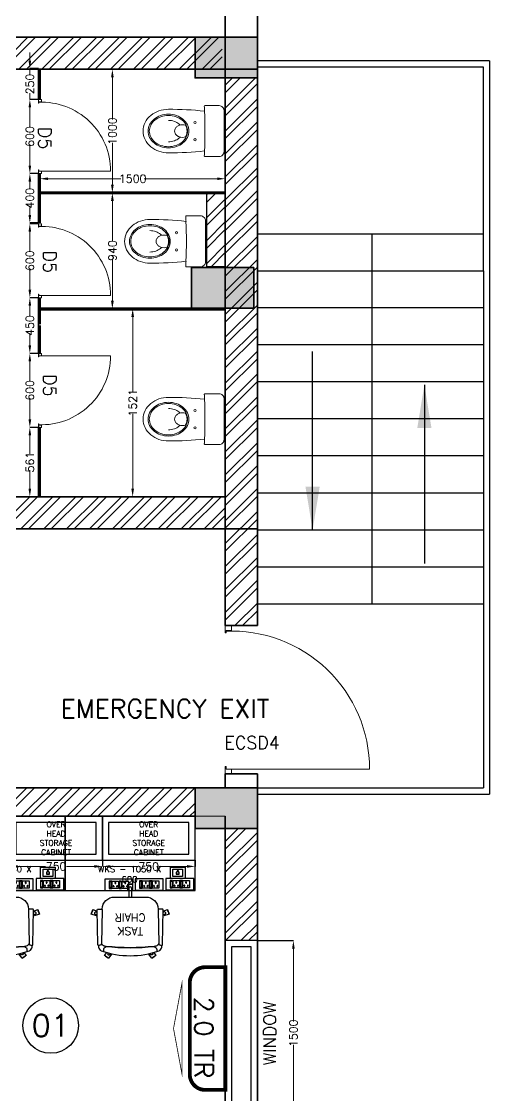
# Model space of a CAD drawing. Extents: x -52083 to 49512, y -145230 to 20224.
# Drawn here: x -25967 to -22179, y -1885 to 6813 of the extents above; entities that cross this region are included whole.
import ezdxf
from ezdxf.enums import TextEntityAlignment as Align

# ---------------------------------------------------------------- set-up
doc = ezdxf.new("R2010")
doc.units = 0
doc.header["$LTSCALE"] = 0.5
doc.header["$MEASUREMENT"] = 0
doc.header["$PDMODE"] = 32
for name, color, linetype, lineweight in [('0-1 AC UNIT', 8, 'Continuous', 25), ('1', 7, 'Continuous', 9), ('1200x2100 Door', 5, 'Continuous', 5), ('COL', 1, 'Continuous', 35), ('DIM', 3, 'Continuous', 5), ('Hatch-1', 8, 'Continuous', 5), ('Microlab', 5, 'Continuous', 13), ('New Wall', 5, 'Continuous', 35), ('Sa-Block Text', 7, 'Continuous', 18), ('wall-1', 7, 'Continuous', 35)]:
    doc.layers.add(name, color=color, linetype=linetype, lineweight=lineweight)
for name, color, linetype in [('Asbuilt', 7, 'Continuous'), ('Godrej chairs', 22, 'Continuous'), ('Godrej Furniture', 21, 'Continuous'), ('PDF_Text', 5, 'Continuous'), ('SA-6MRP', 1, 'Continuous'), ('SA-6MUP', 223, 'Continuous'), ('SA-Lan', 3, 'Continuous'), ('TEXT-N', 1, 'Continuous')]:
    doc.layers.add(name, color=color, linetype=linetype)
doc.styles.add('RomanS', font='romans.shx')
doc.styles.get("Standard").update_dxf_attribs({"font": 'romans.shx'})
doc.dimstyles.new('Sa-dim', dxfattribs={"dimtxt": 65, "dimasz": 65, "dimexe": 0, "dimexo": 0, "dimtad": 0, "dimdec": 0, "dimdsep": 46, "dimtxsty": 'Standard', "dimcen": 0, "dimclrd": 256, "dimclre": 7, "dimclrt": 1, "dimadec": 0, "dimazin": 0, "dimtfac": 1, "dimtdec": 0, "dimtmove": 0, "dimatfit": 3, "dimfxl": 1, "dimlwd": -1, "dimarcsym": 0})
pattern_1 = [(45, (5394.74, 2e-13), (-92.80777, 92.80777), []), (45, (5456.61, 2e-13), (-92.80777, 92.80777), [])]

# ---------------------------------------------------------------- blocks, each defined once
blk = doc.blocks.new('*U109')
at = {"color": 5}
blk.add_wipeout([(50, 400), (50, 240), (1450, 240), (1450, 400)], dxfattribs=at)
blk.add_wipeout([(0, 450), (0, 190), (1500, 190), (1500, 450)], dxfattribs=at)
for points in [[(0, 450), (0, 190), (1500, 190), (1500, 450)], [(50, 400), (50, 240), (1450, 240), (1450, 400)]]:
    blk.add_lwpolyline(points, close=True, dxfattribs=at)
blk = doc.blocks.new('*D416')
at = {"layer": 'Defpoints', "color": 0, "transparency": 16777216}
for p in [(-24057.5, -630.5), (-23766.3, -630.5), (-24057.5, -2130.5)]:
    blk.add_point(p, dxfattribs=at)
at = {"layer": 'DIM', "color": 7, "lineweight": -2, "transparency": 16777216}
for p, q in [((-24057.5, -630.5), (-23766.3, -630.5)), ((-24057.5, -2130.5), (-23766.3, -2130.5))]:
    blk.add_line(p, q, dxfattribs=at)
at = {"layer": 'DIM', "transparency": 16777216}
for p, q in [((-23766.3, -695.5), (-23766.3, -1286)), ((-23766.3, -2065.5), (-23766.3, -1475.1))]:
    blk.add_line(p, q, dxfattribs=at)
for points in [[(-23777.1, -695.5), (-23755.5, -695.5), (-23766.3, -630.5)], [(-23777.1, -2065.5), (-23755.5, -2065.5), (-23766.3, -2130.5)]]:
    blk.add_solid(points, dxfattribs=at)
at = {"layer": 'DIM', "color": 1, "transparency": 16777216, "insert": (-23766.3, -1380.5), "char_height": 65, "attachment_point": 5, "rotation": 90}
blk.add_mtext('1500', dxfattribs=at)
blk = doc.blocks.new('SD 1200x2100')
at = {"layer": '1200x2100 Door'}
for p, q in [((289771.1, 46661.9), (289771.1, 46711.8)), ((289771.1, 46711.8), (289829.5, 46711.8)), ((289771.1, 46661.9), (289771.1, 46711.8)), ((289829.5, 46705.1), (289829.5, 46711.8)), ((290971.1, 46711.8), (290912.7, 46711.8)), ((290912.7, 46705.1), (290912.7, 46711.8)), ((290971.1, 46661.9), (290971.1, 46711.8)), ((289771.1, 46661.9), (289809.4, 46661.9)), ((289809.4, 46661.9), (289809.4, 46705.1)), ((289809.4, 46705.1), (289829.5, 46705.1)), ((290932.8, 46705.1), (290912.7, 46705.1)), ((290932.8, 46661.9), (290932.8, 46705.1)), ((290971.1, 46661.9), (290932.8, 46661.9)), ((290932.8, 46661.9), (290932.8, 45543.9))]:
    blk.add_line(p, q, dxfattribs=at)
blk.add_arc((290932.8, 46661.9), 1118, 177.44259, 270, dxfattribs=at)
blk = doc.blocks.new('Taskchair')
at = {"layer": 'Godrej chairs', "color": 7, "ltscale": 10}
for p, q in [((-214.6, 220.3), (-214.6, 220.3)), ((-282.4, -81.2), (-266.1, -76)), ((282.4, -81.2), (266.1, -76)), ((-276.2, -100.3), (-266.5, -97.1)), ((276.2, -100.3), (266.5, -97.1)), ((-10, -293.7), (-10, -221.3)), ((10, -293.7), (10, -221.3))]:
    blk.add_line(p, q, dxfattribs=at)
for points in [[(-190.2, 227.7), (-207.2, 251.2), (-174.8, 274.7), (-148.4, 238.3)], [(148.4, 238.3), (174.8, 274.7), (207.2, 251.2), (190.2, 227.7)], [(-241.7, 208.3), (-241.7, 208.3)], [(-234.9, 213.3), (-234.9, 213.3)], [(-195, 179.1), (-195, 179.1)], [(164.5, 243.5), (164.5, 243.5)], [(180.7, 231.7), (180.7, 231.7)], [(195, 179.1), (195, 179.1)], [(214.6, 220.3), (214.6, 220.3)], [(214.6, 220.3), (214.6, 220.3)], [(214.6, 220.3), (214.6, 220.3)], [(241.7, 208.3), (241.7, 208.3)], [(-218.9, 171.1), (-218.9, 171.1)], [(-218.9, 171.1), (-218.9, 171.1)], [(218.9, 171.1), (218.9, 171.1)], [(218.9, 171.1), (218.9, 171.1)], [(218.9, 171.1), (218.9, 171.1)], [(-266.6, -107.7), (-302.9, -119.5), (-315.3, -81.4), (-272.5, -67.5), (-269.4, -77)], [(269.4, -77), (272.5, -67.5), (315.3, -81.4), (302.9, -119.5), (266.6, -107.7)], [(10, -280), (20, -280), (20, -325), (-20, -325), (-20, -280), (-10, -280)]]:
    blk.add_lwpolyline(points, dxfattribs=at)
for points in [[(-174.5, 274.2, 0.030798), (-206.8, 250.7)], [(206.8, 250.7, 0.030798), (174.5, 274.2)], [(221.5, 169, 0.261227), (235.8, 165.9, 0.000719), (251.5, 171, 0.414214), (254.3, 192), (241.7, 208.3, 0.143437), (234.9, 213.3, 0.174712), (-234.9, 213.3, 0.143437), (-241.7, 208.3), (-254.3, 192, 0.414214), (-251.5, 171, 0.000719), (-235.8, 165.9, 0.261227), (-221.5, 169, -0.182992), (-195, 179.1), (-209.5, 191.6, -0.217315), (-214.6, 202.9), (-214.6, 220.3)], [(-231.1, 156.3, -0.28884), (-195, 179.1, -0.051282), (195, 179.1, -0.28884), (231.1, 156.3)], [(196.9, 179, 0.051149), (-195, 179.1)], [(-179.9, 230.6), (-180.7, 231.7, -1), (-164.5, 243.5), (-159, 235.9)], [(179.9, 230.6), (180.7, 231.7, 1), (164.5, 243.5), (159, 235.9)], [(214.6, 220.3), (214.6, 220.3), (214.6, 202.9, -0.217315), (209.5, 191.6), (195, 179.1, -0.161268), (218.9, 171.1), (218.9, 171.1)], [(227, -116.4), (226.8, -124.1, -0.405093), (126.8, -220.9), (-126.8, -220.9, -0.405093), (-226.8, -124.1), (-227, -116.4)]]:
    blk.add_lwpolyline(points, format="xyb", dxfattribs=at)
for points in [[(-259.3, -124.1), (-234.5, -124.1, 0.423389), (-227, -116.3), (-231.1, 159.2, 0.318217), (-236.4, 166.1), (-252.5, 171.2, 0.507849), (-262.2, 164), (-266.8, -116.6, 0.413746)], [(259.3, -124.1), (234.5, -124.1, -0.423389), (227, -116.3), (231.1, 159.2, -0.318217), (236.4, 166.1), (252.5, 171.2, -0.507849), (262.2, 164), (266.8, -116.6, -0.413746)]]:
    blk.add_lwpolyline(points, format="xyb", close=True, dxfattribs=at)
for centre, radius, start, end in [((0, 0), 325, 194.47188, 201.52812), ((-279.3, -90.7), 10, 108, 288), ((279.3, -90.7), 10, 252, 72), ((0, 0), 325, 338.47188, 345.52812), ((0, 0), 325, 266.47188, 273.52812), ((0, -293.7), 10, 180, 0)]:
    blk.add_arc(centre, radius, start, end, dxfattribs=at)
at = {"layer": 'PDF_Text', "insert": (0, 0), "char_height": 65, "width": 310.353, "attachment_point": 5}
blk.add_mtext('{\\C1;TASK CHAIR}', dxfattribs=at)
blk = doc.blocks.new('A$C3AAB5AD5')
at = {"layer": 'Godrej Furniture', "color": 1, "ltscale": 10}
blk.add_lwpolyline([(0, 535.2), (1050, 535.2), (1050, 1135.2), (0, 1135.2)], close=True, dxfattribs=at)
at = {"layer": 'Godrej Furniture', "color": 7, "rotation": 180}
blk.add_blockref('Taskchair', (525, 260.2), dxfattribs=at)
at = {"color": 7, "lineweight": 0, "ltscale": 500, "insert": (520.1, 665.3), "char_height": 50, "attachment_point": 5}
blk.add_mtext_dynamic_manual_height_columns('WKS - 1050 X 600', width=575.671, gutter_width=1, heights=[0], dxfattribs=at)
blk = doc.blocks.new('*U123')
at = {"color": 30}
for points in [[(-750, -355), (0, -355), (0, 0), (-750, 0)], [(-700, -305), (-50, -305), (-50, -50), (-700, -50)]]:
    blk.add_lwpolyline(points, close=True, dxfattribs=at)
blk = doc.blocks.new('*D475')
at = {"layer": 'Defpoints', "color": 0, "transparency": 16777216}
for p in [(-25312.5, 20.7), (-24562.5, 20.7), (-24562.5, -29.3)]:
    blk.add_point(p, dxfattribs=at)
at = {"layer": 'DIM', "color": 7, "lineweight": -2, "transparency": 16777216}
for p, q in [((-25312.5, 20.7), (-25312.5, -29.3)), ((-24562.5, 20.7), (-24562.5, -29.3))]:
    blk.add_line(p, q, dxfattribs=at)
at = {"layer": 'DIM', "transparency": 16777216}
for p, q in [((-25247.5, -29.3), (-25021.7, -29.3)), ((-24627.5, -29.3), (-24853.3, -29.3))]:
    blk.add_line(p, q, dxfattribs=at)
for points in [[(-25247.5, -18.4), (-25247.5, -40.1), (-25312.5, -29.3)], [(-24627.5, -18.4), (-24627.5, -40.1), (-24562.5, -29.3)]]:
    blk.add_solid(points, dxfattribs=at)
at = {"layer": 'DIM', "color": 1, "transparency": 16777216, "insert": (-24937.5, -29.3), "char_height": 65, "attachment_point": 5}
blk.add_mtext('750', dxfattribs=at)
blk = doc.blocks.new('*D476')
at = {"layer": 'Defpoints', "color": 0, "transparency": 16777216}
for p in [(-26062.5, 20.7), (-25312.5, 20.7), (-25312.5, -29.3)]:
    blk.add_point(p, dxfattribs=at)
at = {"layer": 'DIM', "color": 7, "lineweight": -2, "transparency": 16777216}
for p, q in [((-26062.5, 20.7), (-26062.5, -29.3)), ((-25312.5, 20.7), (-25312.5, -29.3))]:
    blk.add_line(p, q, dxfattribs=at)
at = {"layer": 'DIM', "transparency": 16777216}
for p, q in [((-25997.5, -29.3), (-25771.7, -29.3)), ((-25377.5, -29.3), (-25603.3, -29.3))]:
    blk.add_line(p, q, dxfattribs=at)
for points in [[(-25997.5, -18.4), (-25997.5, -40.1), (-26062.5, -29.3)], [(-25377.5, -18.4), (-25377.5, -40.1), (-25312.5, -29.3)]]:
    blk.add_solid(points, dxfattribs=at)
at = {"layer": 'DIM', "color": 1, "transparency": 16777216, "insert": (-25687.5, -29.3), "char_height": 65, "attachment_point": 5}
blk.add_mtext('750', dxfattribs=at)
blk = doc.blocks.new('*U133')
at = {"ltscale": 300}
for p, q in [((-78.1, 29.8), (-78.1, -29.8)), ((-78.1, 29.8), (-78.1, -29.8)), ((-57.3, 29.8), (-78.1, 29.8)), ((-78.1, 29.8), (-57.3, 29.8)), ((-76.3, 23.3), (-76.3, -23.3)), ((-59.1, 23.3), (-76.3, 23.3)), ((-59.1, -23.3), (-59.1, 23.3)), ((-57.3, -29.8), (-57.3, 29.8)), ((-53.9, 29.8), (-1.7, 29.8)), ((-53.9, -29.8), (-53.9, 29.8)), ((-1.7, 29.8), (-1.7, -29.8)), ((1.7, 29.8), (1.7, -29.8)), ((1.7, 29.8), (1.7, -29.8)), ((22.5, 29.8), (1.7, 29.8)), ((1.7, 29.8), (22.5, 29.8)), ((3.5, 23.3), (3.5, -23.3)), ((20.7, 23.3), (3.5, 23.3)), ((20.7, -23.3), (20.7, 23.3)), ((22.5, -29.8), (22.5, 29.8)), ((25.9, -29.8), (25.9, 29.8)), ((25.9, 29.8), (78.1, 29.8)), ((78.1, 29.8), (78.1, -29.8)), ((-78.1, -29.8), (-57.3, -29.8)), ((-76.3, -21.2), (-59.1, -21.2)), ((-76.3, -23.3), (-59.1, -23.3)), ((-1.7, -29.8), (-53.9, -29.8)), ((1.7, -29.8), (22.5, -29.8)), ((3.5, -21.2), (20.7, -21.2)), ((3.5, -23.3), (20.7, -23.3)), ((78.1, -29.8), (25.9, -29.8))]:
    blk.add_line(p, q, dxfattribs=at)
blk.add_lwpolyline([(-113, -46), (113, -46), (113, 46), (-113, 46)], close=True, dxfattribs=at)
for centre, radius, start, end in [((-27.8, 14.7), 4.06, 307.15837, 232.84163), ((-27.8, 10.6), 2.59, 161.40312, 18.59688), ((52, 14.7), 4.06, 307.15837, 232.84163), ((52, 10.6), 2.59, 161.40312, 18.59688), ((-42.7, -11.6), 3.5, 5.26891, 272.51003), ((-39.9, -14), 2.82, 202.68381, 75.09514), ((-15.7, -14), 2.82, 104.90486, 337.31619), ((-12.9, -11.6), 3.5, 267.48997, 174.73109), ((37.1, -11.6), 3.5, 5.26891, 272.51003), ((39.9, -14), 2.82, 202.68381, 75.09514), ((64.1, -14), 2.82, 104.90486, 337.31619), ((66.9, -11.6), 3.5, 267.48997, 174.73109)]:
    blk.add_arc(centre, radius, start, end, dxfattribs=at)
at = {"layer": 'Sa-Block Text', "flags": 1}
for tag, p in [('PROJECTNAME', (102.4, 776)), ('FLOOR', (102.4, 686.5)), ('LABNAME', (102.4, 577)), ('ITEMNO:', (102.4, 479.7))]:
    blk.add_attdef(tag, text='', height=65, dxfattribs=at).set_placement(p, align=Align.MIDDLE_CENTER)
at = {"layer": 'Sa-Block Text'}
blk.add_attdef('CATALOGUE', text='', height=65, dxfattribs=at).set_placement((102.4, 360.5), align=Align.MIDDLE_CENTER)
blk = doc.blocks.new('*U119')
at = {"layer": '0-1 AC UNIT', "color": 3, "const_width": 31.2}
blk.add_lwpolyline([(-272.5, -287.5), (471.2, -287.5, 0.414214), (596.2, -162.5), (596.2, 0), (-397.5, 0), (-397.5, -162.5, 0.414214)], format="xyb", close=True, dxfattribs=at)
at = {"layer": '0-1 AC UNIT', "color": 3, "const_width": 6.25}
blk.add_lwpolyline([(471.2, -350), (99.4, -419.2), (-272.5, -350), (471.2, -350)], dxfattribs=at)
blk = doc.blocks.new('A$C054a1436')
at = {"color": 1}
blk.add_circle((225, 225), 225, dxfattribs=at)
blk.add_attdef('T1', text='', height=180).set_placement((225, 225), align=Align.MIDDLE_CENTER)
blk = doc.blocks.new('*U130')
for p, q in [((-78.1, 29.8), (-78.1, -29.8)), ((-78.1, 29.8), (-78.1, -29.8)), ((-57.3, 29.8), (-78.1, 29.8)), ((-78.1, 29.8), (-57.3, 29.8)), ((-76.3, 23.3), (-76.3, -23.3)), ((-59.1, 23.3), (-76.3, 23.3)), ((-59.1, -23.3), (-59.1, 23.3)), ((-57.3, -29.8), (-57.3, 29.8)), ((-53.9, 29.8), (-1.7, 29.8)), ((-53.9, -29.8), (-53.9, 29.8)), ((-1.7, 29.8), (-1.7, -29.8)), ((1.7, 29.8), (1.7, -29.8)), ((1.7, 29.8), (1.7, -29.8)), ((22.5, 29.8), (1.7, 29.8)), ((1.7, 29.8), (22.5, 29.8)), ((3.5, 23.3), (3.5, -23.3)), ((20.7, 23.3), (3.5, 23.3)), ((20.7, -23.3), (20.7, 23.3)), ((22.5, -29.8), (22.5, 29.8)), ((25.9, -29.8), (25.9, 29.8)), ((25.9, 29.8), (78.1, 29.8)), ((78.1, 29.8), (78.1, -29.8)), ((-78.1, -29.8), (-57.3, -29.8)), ((-76.3, -21.2), (-59.1, -21.2)), ((-76.3, -23.3), (-59.1, -23.3)), ((-1.7, -29.8), (-53.9, -29.8)), ((1.7, -29.8), (22.5, -29.8)), ((3.5, -21.2), (20.7, -21.2)), ((3.5, -23.3), (20.7, -23.3)), ((78.1, -29.8), (25.9, -29.8))]:
    blk.add_line(p, q)
blk.add_lwpolyline([(-113, -46), (113, -46), (113, 46), (-113, 46)], close=True)
for centre, radius, start, end in [((-27.8, 14.7), 4.06, 307.15837, 232.84163), ((-27.8, 10.6), 2.59, 161.40312, 18.59688), ((52, 14.7), 4.06, 307.15837, 232.84163), ((52, 10.6), 2.59, 161.40312, 18.59688), ((-42.7, -11.6), 3.5, 5.26891, 272.51003), ((-39.9, -14), 2.82, 202.68381, 75.09514), ((-15.7, -14), 2.82, 104.90486, 337.31619), ((-12.9, -11.6), 3.5, 267.48997, 174.73109), ((37.1, -11.6), 3.5, 5.26891, 272.51003), ((39.9, -14), 2.82, 202.68381, 75.09514), ((64.1, -14), 2.82, 104.90486, 337.31619), ((66.9, -11.6), 3.5, 267.48997, 174.73109)]:
    blk.add_arc(centre, radius, start, end)
at = {"layer": 'Sa-Block Text', "flags": 1}
for tag, p in [('PROJECTNAME', (14.8, 619.1)), ('FLOOR', (14.8, 529.6)), ('LABNAME', (14.8, 420.1)), ('ITEMNO:', (14.8, 322.8))]:
    blk.add_attdef(tag, text='', height=65, dxfattribs=at).set_placement(p, align=Align.MIDDLE_CENTER)
at = {"layer": 'Sa-Block Text'}
blk.add_attdef('CATALOGUE', text='', height=65, dxfattribs=at).set_placement((14.8, 173.9), align=Align.MIDDLE_CENTER)
blk = doc.blocks.new('*U132')
for points in [[(-59.4, 46), (59.4, 46), (59.4, -46), (-59.4, -46)], [(-39.1, 29.8), (39.1, 29.8), (39.1, -29.8), (-39.1, -29.8)], [(12.4, 5.6), (5.4, 5.6), (5.4, 14.6), (-5.4, 14.6), (-5.4, 5.6), (-12.4, 5.6), (-12.4, -10.5), (12.4, -10.5)], [(11.1, 4.3), (4.1, 4.3), (4.1, 13.4), (-4.1, 13.4), (-4.1, 4.3), (-11.1, 4.3), (-11.1, -9.2), (11.1, -9.2)]]:
    blk.add_lwpolyline(points, close=True)
at = {"layer": 'Sa-Block Text', "flags": 1}
for tag, p in [('PROJECTNAME', (15.2, 670.6)), ('FLOOR', (15.2, 581.1)), ('LABNAME', (15.2, 471.6)), ('ITEMNO:', (15.2, 374.3))]:
    blk.add_attdef(tag, text='', height=65, dxfattribs=at).set_placement(p, align=Align.MIDDLE_CENTER)
at = {"layer": 'Sa-Block Text'}
blk.add_attdef('CATALOGUE', text='', height=65, dxfattribs=at).set_placement((15.2, 223), align=Align.MIDDLE_CENTER)
blk = doc.blocks.new('A$C029a48cf')
blk.add_line((-10, 166), (-10, -166))
for points in [[(-168.1, 161.4, 0.029046), (-460, 176.5, 0.08272), (-537.4, 163.6, 0.090502), (-602.2, 127.3, 0.104235), (-648.7, 68.8, 0.116575), (-665, 0, 0.116575), (-648.7, -68.8, 0.104235), (-602.2, -127.3, 0.090502), (-537.4, -163.6, 0.08272), (-460, -176.5, 0.029046), (-168.1, -161.4, -0.00263), (-170, -201, 0.414214), (-165, -206), (-50, -206, 0.414214), (-10, -166), (-5, -166, 0.414214), (0, -161), (0, 161, 0.414214), (-5, 166), (-10, 166, 0.414214), (-50, 206), (-165, 206, 0.414214), (-170, 201, -0.00263)], [(-625, 0, 0.116575), (-613, -50.9, 0.104235), (-576.7, -96.5, 0.090502), (-524.5, -125.8, 0.08272), (-460, -136.5, 0.08272), (-395.5, -125.8, 0.090502), (-343.3, -96.5, 0.104235), (-307, -50.9, 0.116575), (-295, 0, 0.116575), (-307, 50.9, 0.104235), (-343.3, 96.5, 0.090502), (-395.5, 125.8, 0.08272), (-460, 136.5, 0.08272), (-524.5, 125.8, 0.090502), (-576.7, 96.5, 0.104235), (-613, 50.9, 0.116575)], [(-615, 0, 0.116575), (-604, -46.4, 0.104235), (-570.3, -88.8, 0.090502), (-521.2, -116.3, 0.08272), (-460, -126.5, 0.08272), (-398.8, -116.3, 0.090502), (-349.7, -88.8, 0.104235), (-316, -46.4, 0.116575), (-305, 0, 0.116575), (-316, 46.4, 0.104235), (-349.7, 88.8, 0.090502), (-398.8, 116.3, 0.08272), (-460, 126.5, 0.08272), (-521.2, 116.3, 0.090502), (-570.3, 88.8, 0.104235), (-604, 46.4, 0.116575)]]:
    blk.add_lwpolyline(points, format="xyb", close=True)
for points in [[(-365.7, 48.9, 0.036112), (-375.2, 58, 0.090502), (-411.7, 78.5, 0.08272), (-460, 86.5, 0.08272)], [(-322.3, 47.8, 0.074737), (-345.9, 51.3, 0.080041), (-371.1, 47.3, 0.088843), (-391.4, 36.3, 0.10499), (-405.6, 19, 0.120185), (-410.2, 0, 0.120185)], [(-410.2, 0, 0.120185), (-405.6, -19, 0.10499), (-391.4, -36.3, 0.088843), (-371.1, -47.3, 0.080041), (-345.9, -51.3, 0.074737), (-322.3, -47.8, 0.088843)], [(-322.3, -47.8, 0.008108), (-320.4, -44.2, 0.116575), (-310, 0, 0.116575), (-320.4, 44.2, 0.008108), (-322.3, 47.8, 0.090502)], [(-460, -86.5, 0.08272), (-411.7, -78.5, 0.090502), (-375.2, -58, 0.036112), (-365.7, -48.9, 0.116575)]]:
    blk.add_lwpolyline(points, format="xyb")
for centre in [(-245, 70), (-245, -70)]:
    blk.add_circle(centre, 8.58)
blk.add_arc((-3929.6, 0), 3764.9, 357.54236, 2.45764)
blk = doc.blocks.new('*D799')
at = {"layer": 'Defpoints', "color": 0, "transparency": 16777216}
for p in [(-25829.4, 5175.6), (-25899.8, 4575.6), (-25829.4, 4575.6)]:
    blk.add_point(p, dxfattribs=at)
at = {"layer": 'DIM', "color": 7, "lineweight": -2, "transparency": 16777216}
for p, q in [((-25829.4, 5175.6), (-25899.8, 5175.6)), ((-25829.4, 4575.6), (-25899.8, 4575.6))]:
    blk.add_line(p, q, dxfattribs=at)
at = {"layer": 'DIM', "transparency": 16777216}
for p, q in [((-25899.8, 5110.6), (-25899.8, 4948.1)), ((-25899.8, 4640.6), (-25899.8, 4803.1))]:
    blk.add_line(p, q, dxfattribs=at)
for points in [[(-25910.6, 5110.6), (-25888.9, 5110.6), (-25899.8, 5175.6)], [(-25910.6, 4640.6), (-25888.9, 4640.6), (-25899.8, 4575.6)]]:
    blk.add_solid(points, dxfattribs=at)
at = {"layer": 'DIM', "color": 1, "transparency": 16777216, "insert": (-25899.8, 4875.6), "char_height": 65, "attachment_point": 5, "rotation": 90}
blk.add_mtext('600', dxfattribs=at)
blk = doc.blocks.new('*D800')
at = {"layer": 'Defpoints', "color": 0, "transparency": 16777216}
for p in [(-24317.5, 5425.6), (-25231.6, 4486), (-24317.5, 4486)]:
    blk.add_point(p, dxfattribs=at)
at = {"layer": 'DIM', "color": 7, "lineweight": -2, "transparency": 16777216}
for p, q in [((-24317.5, 5425.6), (-25231.6, 5425.6)), ((-24317.5, 4486), (-25231.6, 4486))]:
    blk.add_line(p, q, dxfattribs=at)
at = {"layer": 'DIM', "transparency": 16777216}
for p, q in [((-25231.6, 5360.6), (-25231.6, 5030.4)), ((-25231.6, 4551), (-25231.6, 4885.7))]:
    blk.add_line(p, q, dxfattribs=at)
for points in [[(-25242.4, 5360.6), (-25220.7, 5360.6), (-25231.6, 5425.6)], [(-25242.4, 4551), (-25220.7, 4551), (-25231.6, 4486)]]:
    blk.add_solid(points, dxfattribs=at)
at = {"layer": 'DIM', "color": 1, "transparency": 16777216, "insert": (-25231.6, 4958.1), "char_height": 65, "attachment_point": 5, "rotation": 90}
blk.add_mtext('940', dxfattribs=at)
blk = doc.blocks.new('*D801')
at = {"layer": 'Defpoints', "color": 0, "transparency": 16777216}
for p in [(-25817.5, 5539.5), (-25817.5, 5419.6), (-24317.5, 5419.6)]:
    blk.add_point(p, dxfattribs=at)
at = {"layer": 'DIM', "color": 7, "lineweight": -2, "transparency": 16777216}
for p, q in [((-25817.5, 5419.6), (-25817.5, 5539.5)), ((-24317.5, 5419.6), (-24317.5, 5539.5))]:
    blk.add_line(p, q, dxfattribs=at)
at = {"layer": 'DIM', "transparency": 16777216}
for p, q in [((-25752.5, 5539.5), (-25162, 5539.5)), ((-24382.5, 5539.5), (-24973, 5539.5))]:
    blk.add_line(p, q, dxfattribs=at)
for points in [[(-25752.5, 5550.3), (-25752.5, 5528.7), (-25817.5, 5539.5)], [(-24382.5, 5550.3), (-24382.5, 5528.7), (-24317.5, 5539.5)]]:
    blk.add_solid(points, dxfattribs=at)
at = {"layer": 'DIM', "color": 1, "transparency": 16777216, "insert": (-25067.5, 5539.5), "char_height": 65, "attachment_point": 5}
blk.add_mtext('1500', dxfattribs=at)
blk = doc.blocks.new('*D802')
at = {"layer": 'Defpoints', "color": 0, "transparency": 16777216}
for p in [(-25829.4, 6181.6), (-25899.8, 5581.6), (-25829.4, 5581.6)]:
    blk.add_point(p, dxfattribs=at)
at = {"layer": 'DIM', "color": 7, "lineweight": -2, "transparency": 16777216}
for p, q in [((-25829.4, 6181.6), (-25899.8, 6181.6)), ((-25829.4, 5581.6), (-25899.8, 5581.6))]:
    blk.add_line(p, q, dxfattribs=at)
at = {"layer": 'DIM', "transparency": 16777216}
for p, q in [((-25899.8, 6116.6), (-25899.8, 5954.1)), ((-25899.8, 5646.6), (-25899.8, 5809.1))]:
    blk.add_line(p, q, dxfattribs=at)
for points in [[(-25910.6, 6116.6), (-25888.9, 6116.6), (-25899.8, 6181.6)], [(-25910.6, 5646.6), (-25888.9, 5646.6), (-25899.8, 5581.6)]]:
    blk.add_solid(points, dxfattribs=at)
at = {"layer": 'DIM', "color": 1, "transparency": 16777216, "insert": (-25899.8, 5881.6), "char_height": 65, "attachment_point": 5, "rotation": 90}
blk.add_mtext('600', dxfattribs=at)
blk = doc.blocks.new('*D803')
at = {"layer": 'Defpoints', "color": 0, "transparency": 16777216}
for p in [(-25829.5, 6431.6), (-25899.8, 6181.6), (-25829.5, 6181.6)]:
    blk.add_point(p, dxfattribs=at)
at = {"layer": 'DIM', "transparency": 16777216}
for p, q in [((-25899.8, 6496.6), (-25899.8, 6561.6)), ((-25899.8, 6431.6), (-25899.8, 6379.4)), ((-25899.8, 6181.6), (-25899.8, 6233.7)), ((-25899.8, 6116.6), (-25899.8, 6051.6))]:
    blk.add_line(p, q, dxfattribs=at)
at = {"layer": 'DIM', "color": 7, "lineweight": -2, "transparency": 16777216}
for p, q in [((-25829.5, 6431.6), (-25899.8, 6431.6)), ((-25829.5, 6181.6), (-25899.8, 6181.6))]:
    blk.add_line(p, q, dxfattribs=at)
at = {"layer": 'DIM', "transparency": 16777216}
for points in [[(-25910.6, 6496.6), (-25888.9, 6496.6), (-25899.8, 6431.6)], [(-25910.6, 6116.6), (-25888.9, 6116.6), (-25899.8, 6181.6)]]:
    blk.add_solid(points, dxfattribs=at)
at = {"layer": 'DIM', "color": 1, "transparency": 16777216, "insert": (-25899.8, 6306.6), "char_height": 65, "attachment_point": 5, "rotation": 90}
blk.add_mtext('250', dxfattribs=at)
blk = doc.blocks.new('*D804')
at = {"layer": 'Defpoints', "color": 0, "transparency": 16777216}
for p in [(-25829.5, 5581.6), (-25899.8, 5181.6), (-25829.5, 5181.6)]:
    blk.add_point(p, dxfattribs=at)
at = {"layer": 'DIM', "color": 7, "lineweight": -2, "transparency": 16777216}
for p, q in [((-25829.5, 5581.6), (-25899.8, 5581.6)), ((-25829.5, 5181.6), (-25899.8, 5181.6))]:
    blk.add_line(p, q, dxfattribs=at)
at = {"layer": 'DIM', "transparency": 16777216}
for p, q in [((-25899.8, 5516.6), (-25899.8, 5455.2)), ((-25899.8, 5246.6), (-25899.8, 5307.9))]:
    blk.add_line(p, q, dxfattribs=at)
for points in [[(-25910.6, 5516.6), (-25888.9, 5516.6), (-25899.8, 5581.6)], [(-25910.6, 5246.6), (-25888.9, 5246.6), (-25899.8, 5181.6)]]:
    blk.add_solid(points, dxfattribs=at)
at = {"layer": 'DIM', "color": 1, "transparency": 16777216, "insert": (-25899.8, 5381.6), "char_height": 65, "attachment_point": 5, "rotation": 90}
blk.add_mtext('400', dxfattribs=at)
blk = doc.blocks.new('*D805')
at = {"layer": 'Defpoints', "color": 0, "transparency": 16777216}
for p in [(-25899.8, 4125.6), (-25829.4, 4125.6), (-25829.4, 3525.6)]:
    blk.add_point(p, dxfattribs=at)
at = {"layer": 'DIM', "color": 7, "lineweight": -2, "transparency": 16777216}
for p, q in [((-25829.4, 4125.6), (-25899.8, 4125.6)), ((-25829.4, 3525.6), (-25899.8, 3525.6))]:
    blk.add_line(p, q, dxfattribs=at)
at = {"layer": 'DIM', "transparency": 16777216}
for p, q in [((-25899.8, 4060.6), (-25899.8, 3898.1)), ((-25899.8, 3590.6), (-25899.8, 3753.1))]:
    blk.add_line(p, q, dxfattribs=at)
for points in [[(-25910.6, 4060.6), (-25888.9, 4060.6), (-25899.8, 4125.6)], [(-25910.6, 3590.6), (-25888.9, 3590.6), (-25899.8, 3525.6)]]:
    blk.add_solid(points, dxfattribs=at)
at = {"layer": 'DIM', "color": 1, "transparency": 16777216, "insert": (-25899.8, 3825.6), "char_height": 65, "attachment_point": 5, "rotation": 90}
blk.add_mtext('600', dxfattribs=at)
blk = doc.blocks.new('*D806')
at = {"layer": 'Defpoints', "color": 0, "transparency": 16777216}
for p in [(-25829.4, 4575.6), (-25899.8, 4125.6), (-25829.4, 4125.6)]:
    blk.add_point(p, dxfattribs=at)
at = {"layer": 'DIM', "color": 7, "lineweight": -2, "transparency": 16777216}
for p, q in [((-25829.4, 4575.6), (-25899.8, 4575.6)), ((-25829.4, 4125.6), (-25899.8, 4125.6))]:
    blk.add_line(p, q, dxfattribs=at)
at = {"layer": 'DIM', "transparency": 16777216}
for p, q in [((-25899.8, 4510.6), (-25899.8, 4424.2)), ((-25899.8, 4190.6), (-25899.8, 4276.9))]:
    blk.add_line(p, q, dxfattribs=at)
for points in [[(-25910.6, 4510.6), (-25888.9, 4510.6), (-25899.8, 4575.6)], [(-25910.6, 4190.6), (-25888.9, 4190.6), (-25899.8, 4125.6)]]:
    blk.add_solid(points, dxfattribs=at)
at = {"layer": 'DIM', "color": 1, "transparency": 16777216, "insert": (-25899.8, 4350.6), "char_height": 65, "attachment_point": 5, "rotation": 90}
blk.add_mtext('450', dxfattribs=at)
blk = doc.blocks.new('*D807')
at = {"layer": 'Defpoints', "color": 0, "transparency": 16777216}
for p in [(-25067.5, 4486), (-25067.5, 2964.6), (-25067.2, 2964.6)]:
    blk.add_point(p, dxfattribs=at)
at = {"layer": 'DIM', "color": 7, "lineweight": -2, "transparency": 16777216}
for p, q in [((-25067.5, 4486), (-25067.2, 4486)), ((-25067.5, 2964.6), (-25067.2, 2964.6))]:
    blk.add_line(p, q, dxfattribs=at)
at = {"layer": 'DIM', "transparency": 16777216}
for p, q in [((-25067.2, 4421), (-25067.2, 3813.6)), ((-25067.2, 3029.6), (-25067.2, 3636.9))]:
    blk.add_line(p, q, dxfattribs=at)
for points in [[(-25078, 4421), (-25056.4, 4421), (-25067.2, 4486)], [(-25078, 3029.6), (-25056.4, 3029.6), (-25067.2, 2964.6)]]:
    blk.add_solid(points, dxfattribs=at)
at = {"layer": 'DIM', "color": 1, "transparency": 16777216, "insert": (-25067.2, 3725.3), "char_height": 65, "attachment_point": 5, "rotation": 90}
blk.add_mtext('1521', dxfattribs=at)
blk = doc.blocks.new('*D815')
at = {"layer": 'Defpoints', "color": 0, "transparency": 16777216}
for p in [(-25231.6, 6425.6), (-25231.6, 6425.6), (-25231.6, 5425.6)]:
    blk.add_point(p, dxfattribs=at)
at = {"layer": 'DIM', "transparency": 16777216}
for p, q in [((-25231.6, 6360.6), (-25231.6, 6020.1)), ((-25231.6, 5490.6), (-25231.6, 5831))]:
    blk.add_line(p, q, dxfattribs=at)
for points in [[(-25242.4, 6360.6), (-25220.7, 6360.6), (-25231.6, 6425.6)], [(-25242.4, 5490.6), (-25220.7, 5490.6), (-25231.6, 5425.6)]]:
    blk.add_solid(points, dxfattribs=at)
at = {"layer": 'DIM', "color": 1, "transparency": 16777216, "insert": (-25231.6, 5925.6), "char_height": 65, "attachment_point": 5, "rotation": 90}
blk.add_mtext('1000', dxfattribs=at)
blk = doc.blocks.new('*D816')
at = {"layer": 'Defpoints', "color": 0, "transparency": 16777216}
for p in [(-25829.4, 3525.6), (-25899.8, 2964.6), (-25829.4, 2964.6)]:
    blk.add_point(p, dxfattribs=at)
at = {"layer": 'DIM', "color": 7, "lineweight": -2, "transparency": 16777216}
for p, q in [((-25829.4, 3525.6), (-25899.8, 3525.6)), ((-25829.4, 2964.6), (-25899.8, 2964.6))]:
    blk.add_line(p, q, dxfattribs=at)
at = {"layer": 'DIM', "transparency": 16777216}
for p, q in [((-25899.8, 3460.6), (-25899.8, 3311.2)), ((-25899.8, 3029.6), (-25899.8, 3178.9))]:
    blk.add_line(p, q, dxfattribs=at)
for points in [[(-25910.6, 3460.6), (-25888.9, 3460.6), (-25899.8, 3525.6)], [(-25910.6, 3029.6), (-25888.9, 3029.6), (-25899.8, 2964.6)]]:
    blk.add_solid(points, dxfattribs=at)
at = {"layer": 'DIM', "color": 1, "transparency": 16777216, "insert": (-25899.8, 3245.1), "char_height": 65, "attachment_point": 5, "rotation": 90}
blk.add_mtext('561', dxfattribs=at)

msp = doc.modelspace()

# ---------------------------------------------------------------- hatches: boundary and pattern name
at = {"layer": 'COL'}
h = msp.add_hatch(color=256, dxfattribs=at)
h.dxf.hatch_style = 1
h.paths.add_polyline_path([(-24057.5, 6685.6), (-24562.5, 6685.6), (-24562.5, 6355.6), (-24057.5, 6355.6)])
h = msp.add_hatch(color=256, dxfattribs=at)
h.dxf.hatch_style = 1
h.paths.add_polyline_path([(-24086.5, 4820.6), (-24591.5, 4820.6), (-24591.5, 4490.6), (-24086.5, 4490.6)])
h = msp.add_hatch(color=256, dxfattribs=at)
h.dxf.hatch_style = 1
h.paths.add_polyline_path([(-24057.5, 606.7), (-24562.5, 606.7), (-24562.5, 276.7), (-24057.5, 276.7)])
at = {"layer": 'Hatch-1'}
h = msp.add_hatch(dxfattribs=at)
h.set_pattern_fill('ANSI32,_O', color=256, scale=350)
h.set_pattern_definition([(45, (-126054.9, 281.83), (-92.80777, 92.80777), []), (45, (-125993.02, 281.83), (-92.80777, 92.80777), [])])
h.paths.add_polyline_path([(-24342.5, 6685.6), (-30762.5, 6685.6), (-30762.5, 6162.6), (-30502.5, 6162.6), (-30502.5, 6425.6), (-24342.5, 6425.6)])
h = msp.add_hatch(dxfattribs=at)
h.set_pattern_fill('ANSI32,_O', color=256, scale=350)
h.set_pattern_definition(pattern_1)
h.paths.add_polyline_path([(-24317.5, 6355.6), (-24057.5, 6355.6), (-24057.5, 1920.7), (-24317.5, 1920.7)])
h = msp.add_hatch(dxfattribs=at)
h.set_pattern_fill('ANSI32,_O', color=256, scale=350)
h.set_pattern_definition([(45, (5394.74, 6), (-92.80777, 92.80777), []), (45, (5456.61, 6), (-92.80777, 92.80777), [])])
h.paths.add_polyline_path([(-24467.5, 5419.6), (-24317.5, 5419.6), (-24317.5, 4826.6), (-24467.5, 4826.6)])
h = msp.add_hatch(dxfattribs=at)
h.set_pattern_fill('ANSI32,_O', color=256, scale=350)
h.set_pattern_definition([(45, (-126029.9, 281.83), (-92.80777, 92.80777), []), (45, (-125968.02, 281.83), (-92.80777, 92.80777), [])])
h.paths.add_polyline_path([(-26212.5, 2964.6), (-24317.5, 2964.6), (-24317.5, 2704.6), (-26212.5, 2704.6)])
h = msp.add_hatch(dxfattribs=at)
h.set_pattern_fill('ANSI32,_O', color=256, scale=350)
h.set_pattern_definition(pattern_1)
h.paths.add_polyline_path([(-24562.5, 376.7), (-30232.5, 376.7), (-30232.5, 606.7), (-24562.5, 606.7)])

# ---------------------------------------------------------------- linework, layer by layer
msp.add_line((-24057.5, 4794.6, 2637.8), (-24057.5, 2704.6, 2637.8))
at = {"elevation": 2637.8}
msp.add_lwpolyline([(-24467.5, 5419.6), (-24317.5, 5419.6), (-24317.5, 4826.6), (-24467.5, 4826.6)], close=True, dxfattribs=at)
msp.add_lwpolyline([(-26212.5, 2704.6), (-24317.5, 2704.6), (-24317.5, 2964.6), (-26212.5, 2964.6)], dxfattribs=at)
at = {"layer": 'Asbuilt'}
for p, q in [((-24317.5, 1920.7, 2637.8), (-24317.5, 6679.7, 2637.8)), ((-24317.5, 606.7, 2637.8), (-24317.5, 720.7, 2637.8))]:
    msp.add_line(p, q, dxfattribs=at)
at = {"layer": 'COL', "elevation": 2637.8}
for points in [[(-24562.5, 6685.6), (-24562.5, 6355.6), (-24057.5, 6355.6), (-24057.5, 6685.6)], [(-24591.5, 4820.6), (-24591.5, 4490.6), (-24086.5, 4490.6), (-24086.5, 4820.6)], [(-24562.5, 606.7), (-24562.5, 276.7), (-24057.5, 276.7), (-24057.5, 606.7)]]:
    msp.add_lwpolyline(points, close=True, dxfattribs=at)
at = {"layer": 'Hatch-1', "color": 5}
for p, q in [((-30737.5, 606.7, 2637.8), (-24317.5, 606.7, 2637.8)), ((-30477.5, 376.7, 2637.8), (-24317.5, 376.7, 2637.8))]:
    msp.add_line(p, q, dxfattribs=at)
at = {"layer": 'Hatch-1', "elevation": 2637.8}
msp.add_lwpolyline([(-24317.5, 6355.6), (-24057.5, 6355.6), (-24057.5, 1920.7), (-24317.5, 1920.7)], close=True, dxfattribs=at)
at = {"layer": 'New Wall'}
for p, q in [((-25829.5, 6431.6, 2637.8), (-25829.5, 6181.6, 2637.8)), ((-25817.5, 6419.6, 2637.8), (-25817.5, 6181.6, 2637.8)), ((-25829.5, 5581.6, 2637.8), (-25829.4, 5181.6, 2637.8)), ((-25817.5, 5581.6, 2637.8), (-25817.5, 5431.6, 2637.8)), ((-25817.5, 5431.6, 2637.8), (-24317.5, 5431.6, 2637.8)), ((-25817.5, 5419.6, 2637.8), (-25817.5, 5181.6, 2637.8)), ((-25817.5, 5419.6, 2637.8), (-24317.5, 5419.6, 2637.8)), ((-25829.5, 4575.6, 2637.8), (-25829.5, 4350.6, 2637.8)), ((-25817.5, 4575.6, 2637.8), (-25817.5, 4362.6, 2637.8)), ((-24317.5, 4490.6, 2637.8), (-25829.5, 4490.6, 2637.8)), ((-24317.5, 4478.6, 2637.8), (-25829.5, 4478.6, 2637.8)), ((-25829.5, 4350.6, 2637.8), (-25829.5, 4125.6, 2637.8)), ((-25817.5, 4350.6, 2637.8), (-25817.5, 4125.6, 2637.8)), ((-25829.4, 4125.6, 2637.8), (-25817.5, 4125.6, 2637.8)), ((-25829.5, 3525.6, 2637.8), (-25829.5, 2964.6, 2637.8)), ((-25829.4, 3525.6, 2637.8), (-25817.5, 3525.6, 2637.8)), ((-25817.5, 3525.6, 2637.8), (-25817.5, 2964.6, 2637.8))]:
    msp.add_line(p, q, dxfattribs=at)
at = {"layer": 'New Wall', "color": 5, "elevation": 2637.8}
msp.add_lwpolyline([(-24562.5, 376.7), (-30232.5, 376.7), (-30232.5, 606.7), (-24562.5, 606.7)], close=True, dxfattribs=at)
at = {"layer": 'TEXT-N'}
for p, q in [((-22178.5, 6493.6, 2637.8), (-24057.5, 6493.6, 2637.8)), ((-22228.5, 6443.6, 2637.8), (-24057.5, 6443.6, 2637.8)), ((-24057.5, 6443.6, 2637.8), (-24057.5, 4794.6, 2637.8)), ((-24057.5, 6443.6, 2637.8), (-24057.5, 6293.6, 2637.8)), ((-22228.5, 4794.6, 2637.8), (-22228.5, 6443.6, 2637.8)), ((-22178.5, 6493.6, 2637.8), (-22178.5, 556.7, 2637.8)), ((-24057.5, 5094.6, 2637.8), (-22228.5, 5094.6, 2637.8)), ((-23128.5, 2094.6, 2637.8), (-23128.5, 5094.6, 2637.8)), ((-24057.5, 4794.6, 2637.8), (-22228.5, 4794.6, 2637.8)), ((-22228.5, 4794.6, 2637.8), (-22228.5, 606.7, 2637.8)), ((-22228.5, 4494.6, 2637.8), (-24057.5, 4494.6, 2637.8)), ((-22228.5, 4194.6, 2637.8), (-24057.5, 4194.6, 2637.8)), ((-22228.5, 3894.6, 2637.8), (-24057.5, 3894.6, 2637.8)), ((-22228.5, 3594.6, 2637.8), (-24057.5, 3594.6, 2637.8)), ((-22228.5, 3294.6, 2637.8), (-24057.5, 3294.6, 2637.8)), ((-22228.5, 2994.6, 2637.8), (-24057.5, 2994.6, 2637.8)), ((-22228.5, 2694.6, 2637.8), (-24057.5, 2694.6, 2637.8)), ((-22228.5, 2394.6, 2637.8), (-24057.5, 2394.6, 2637.8)), ((-22228.5, 2094.6, 2637.8), (-24057.5, 2094.6, 2637.8)), ((-24057.5, 606.7, 2637.8), (-22228.5, 606.7, 2637.8)), ((-24057.5, 556.7, 2637.8), (-22178.5, 556.7, 2637.8))]:
    msp.add_line(p, q, dxfattribs=at)
at = {"layer": 'wall-1', "color": 7}
for p, q in [((-24057.5, 6685.6, 2637.8), (-30737.5, 6685.6, 2637.8)), ((-24057.5, 6685.6, 2637.8), (-30737.5, 6685.6, 2637.8)), ((-30477.5, 6425.6, 2637.8), (-24346.5, 6425.6, 2637.8)), ((-30477.5, 6425.6, 2637.8), (-24317.5, 6425.6, 2637.8)), ((-24057.5, 2422.7, 2637.8), (-24057.5, 1920.7, 2637.8)), ((-24317.5, 1920.7, 2637.8), (-24057.5, 1920.7, 2637.8)), ((-24317.5, 720.7, 2637.8), (-24057.5, 720.7, 2637.8)), ((-24057.5, 720.7, 2637.8), (-24057.5, -19728.3, 2637.8)), ((-24317.5, -19728.3, 2637.8), (-24317.5, 376.7, 2637.8))]:
    msp.add_line(p, q, dxfattribs=at)
at = {"layer": 'wall-1', "color": 7, "elevation": 2637.8}
for points in [[(-24317.5, 1920.7), (-24317.5, 8347.1), (-24057.5, 8347.1), (-24057.5, 2422.7)], [(-24317.5, 606.7), (-24317.5, 720.7)]]:
    msp.add_lwpolyline(points, dxfattribs=at)
for points in [[(-24317.5, 6425.6), (-24057.5, 6425.6), (-24057.5, 2704.6), (-24317.5, 2704.6)], [(-26212.5, 2964.6), (-24317.5, 2964.6), (-24317.5, 2704.6), (-26212.5, 2704.6)]]:
    msp.add_lwpolyline(points, close=True, dxfattribs=at)

# ---------------------------------------------------------------- block references
at = {"color": 7, "lineweight": 0, "ltscale": 500}
for p in [(-26662.5, -758.5, 2637.8), (-25612.5, -758.5, 2637.8)]:
    msp.add_blockref('A$C3AAB5AD5', p, dxfattribs=at)
at = {"rotation": 180}
for p in [(-26062.5, 20.7, 2637.8), (-25312.5, 20.7, 2637.8)]:
    msp.add_blockref('*U123', p, dxfattribs=at)
ref = msp.add_blockref('A$C054a1436', (-25955.6, -1542.2, 2637.8))
ref.add_attrib('T1', '01', dxfattribs={"color": 1, "height": 180}).set_placement((-25730.6, -1317.2, 2637.8), align=Align.MIDDLE_CENTER)
at = {"layer": '1'}
for p in [(-24317.5, 5925.6, 2637.8), (-24467.5, 5032.6, 2637.8), (-24317.5, 3592.6, 2637.8)]:
    msp.add_blockref('A$C029a48cf', p, dxfattribs=at)
at = {"layer": '1200x2100 Door', "color": 0, "yscale": 0.5, "zscale": 0.5, "rotation": 90}
for p, xscale in [((-2473.6, 151067.1, 2637.8), -0.5), ((-2473.6, 150061.1, 2637.8), -0.5), ((-2473.6, -141360, 2637.8), 0.5)]:
    msp.add_blockref('SD 1200x2100', p, dxfattribs=dict(at, xscale=xscale))
at = {"layer": '1200x2100 Door', "color": 0, "xscale": -1, "rotation": 90}
msp.add_blockref('SD 1200x2100', (22394.3, 291691.8, 2637.8), dxfattribs=at)
at = {"layer": 'SA-6MRP', "color": 7}
for p in [(-25984.6, -175.2, 2637.8), (-25179.3, -177.3, 2637.8), (-24932.9, -175.2, 2637.8)]:
    msp.add_blockref('*U133', p, dxfattribs=at)
at = {"layer": 'SA-6MUP', "color": 7}
for p in [(-25736.5, -173.5, 2637.8), (-24686.5, -173.5, 2637.8)]:
    msp.add_blockref('*U130', p, dxfattribs=at)
at = {"layer": 'SA-Lan', "color": 7}
for p in [(-25752.9, -80.9, 2637.8), (-24702.9, -80.9, 2637.8)]:
    msp.add_blockref('*U132', p, dxfattribs=at)

# ---------------------------------------------------------------- texts
at = {"char_height": 45, "width": 367.387, "attachment_point": 5}
for insert in [(-25687.5, 198.2, 2637.8), (-24937.5, 198.2, 2637.8)]:
    msp.add_mtext('OVER HEAD STORAGE \\PCABINET', dxfattribs=dict(at, insert=insert))
at = {"layer": '0-1 AC UNIT', "color": 8, "insert": (-24416.2, -1415.6, 2637.8), "char_height": 150, "width": 1266.161, "attachment_point": 2, "rotation": 270, "line_spacing_factor": 1.171839, "style": 'RomanS'}
msp.add_mtext('2.0 TR', dxfattribs=at)
at = {"layer": '1200x2100 Door', "color": 0, "style": 'RomanS'}
for p in [(-25829.7, 5959.2, 2637.8), (-25790.2, 4956.7, 2637.8), (-25790.2, 3956.9, 2637.8)]:
    msp.add_text('D5', height=103.23, rotation=270, dxfattribs=at).set_placement(p)
msp.add_text('ECSD4', height=103.23, dxfattribs=at).set_placement((-24324.3, 921.5, 2637.8))
at = {"layer": 'Microlab', "color": 7, "insert": (-25651.2, 1323.6, 2637.8), "char_height": 150, "width": 2212.17, "attachment_point": 1}
msp.add_mtext('EMERGENCY EXIT', dxfattribs=at)
at = {"layer": 'PDF_Text', "insert": (-24007.5, -1380.5, 2637.8), "char_height": 100, "attachment_point": 2, "rotation": 90, "style": 'RomanS'}
msp.add_mtext('{\\Fromanc|c0;WINDOW}', dxfattribs=at)

# ---------------------------------------------------------------- dimensions: what is measured, and where the dimension line sits
at = {"layer": 'DIM', "color": 7}
for base, p1, p2, angle, picture, middle in [((-25899.8, 6181.6, 2637.8), (-25829.5, 6431.6, 2637.8), (-25829.5, 6181.6, 2637.8), 270, '*D803', (-25899.8, 6306.6, 2637.8)), ((-25899.8, 5581.6, 2637.8), (-25829.4, 6181.6, 2637.8), (-25829.4, 5581.6, 2637.8), 270, '*D802', (-25899.8, 5881.6, 2637.8)), ((-25899.8, 5181.6, 2637.8), (-25829.5, 5581.6, 2637.8), (-25829.5, 5181.6, 2637.8), 270, '*D804', (-25899.8, 5381.6, 2637.8)), ((-25899.8, 4575.6, 2637.8), (-25829.4, 5175.6, 2637.8), (-25829.4, 4575.6, 2637.8), 270, '*D799', (-25899.8, 4875.6, 2637.8)), ((-25899.8, 4125.6, 2637.8), (-25829.4, 4575.6, 2637.8), (-25829.4, 4125.6, 2637.8), 270, '*D806', (-25899.8, 4350.6, 2637.8)), ((-25899.8, 4125.6, 2637.8), (-25829.4, 3525.6, 2637.8), (-25829.4, 4125.6, 2637.8), 90, '*D805', (-25899.8, 3825.6, 2637.8)), ((-25899.8, 2964.6, 2637.8), (-25829.4, 3525.6, 2637.8), (-25829.4, 2964.6, 2637.8), 270, '*D816', (-25899.8, 3245.1, 2637.8))]:
    dim = msp.add_linear_dim(base=base, p1=p1, p2=p2, angle=angle, dimstyle='Sa-dim', dxfattribs=at)
    dim.commit()
    dim.dimension.update_dxf_attribs({"geometry": picture, "text_midpoint": middle})
for p1, p2, distance, picture, middle in [((-25231.6, 5425.6, 2637.8), (-25231.6, 6425.6, 2637.8), 0, '*D815', (-25231.6, 5925.6, 2637.8)), ((-25067.5, 4486, 2637.8), (-25067.5, 2964.6, 2637.8), 0.3, '*D807', (-25067.2, 3725.3, 2637.8))]:
    dim = msp.add_aligned_dim(p1=p1, p2=p2, distance=distance, dimstyle='Sa-dim', dxfattribs=at)
    dim.commit()
    dim.dimension.update_dxf_attribs({"geometry": picture, "text_midpoint": middle})
for base, p1, p2, angle, picture, middle in [((-25817.5, 5539.5, 2637.8), (-24317.5, 5419.6, 2637.8), (-25817.5, 5419.6, 2637.8), 180, '*D801', (-25067.5, 5539.5, 2637.8)), ((-25231.6, 4486, 2637.8), (-24317.5, 5425.6, 2637.8), (-24317.5, 4486, 2637.8), 270, '*D800', (-25231.6, 4958.1, 2637.8))]:
    dim = msp.add_linear_dim(base=base, p1=p1, p2=p2, angle=angle, dimstyle='Sa-dim', dxfattribs=at)
    dim.commit()
    dim.dimension.update_dxf_attribs({"geometry": picture, "text_midpoint": middle, "dimtype": 160})
for base, p1, p2, picture, middle in [((-25312.5, -29.3, 2637.8), (-26062.5, 20.7, 2637.8), (-25312.5, 20.7, 2637.8), '*D476', (-25687.5, -29.3, 2637.8)), ((-24562.5, -29.3, 2637.8), (-25312.5, 20.7, 2637.8), (-24562.5, 20.7, 2637.8), '*D475', (-24937.5, -29.3, 2637.8))]:
    dim = msp.add_linear_dim(base=base, p1=p1, p2=p2, dimstyle='Sa-dim', override={"dimtmove": 0}, dxfattribs=at)
    dim.commit()
    dim.dimension.update_dxf_attribs({"geometry": picture, "text_midpoint": middle, "dimtype": 160})

# ---------------------------------------------------------------- leaders
at = {"layer": 'Asbuilt', "color": 1}
msp.add_leader([(-23610.7, 2694.6, 2637.8), (-23610.7, 4140.8, 2637.8)], dimstyle='Sa-dim', override={"dimasz": 350, "dimgap": 0.09, "dimtad": 0, "dimclrd": 1}, dxfattribs=at)
at = {"layer": 'TEXT-N'}
msp.add_leader([(-22705.8, 3870.2, 2637.8), (-22705.8, 2424.1, 2637.8)], dimstyle='Sa-dim', override={"dimasz": 350, "dimgap": 0.09, "dimtad": 0, "dimclrd": 1}, dxfattribs=at)

# ---------------------------------------------------------------- next in the draw order: block references
at = {"rotation": 270}
msp.add_blockref('*U109', (-24507.5, -630.5, 2637.8), dxfattribs=at)

# ---------------------------------------------------------------- next in the draw order: hatches: boundary and pattern name
at = {"layer": 'Hatch-1'}
h = msp.add_hatch(dxfattribs=at)
h.set_pattern_fill('ANSI32,_O', color=256, scale=350)
h.set_pattern_definition(pattern_1)
h.paths.add_polyline_path([(-24317.5, 276.7), (-24057.5, 276.7), (-24057.5, -630.5), (-24317.5, -630.5)])

# ---------------------------------------------------------------- next in the draw order: linework, layer by layer
at = {"layer": 'Hatch-1', "elevation": 2637.8}
msp.add_lwpolyline([(-24317.5, 276.7), (-24057.5, 276.7), (-24057.5, -630.5), (-24317.5, -630.5)], close=True, dxfattribs=at)

# ---------------------------------------------------------------- next in the draw order: block references
at = {"layer": '0-1 AC UNIT', "color": 8, "rotation": 270}
msp.add_blockref('*U119', (-24317.5, -1242.9, 2637.8), dxfattribs=at)

# ---------------------------------------------------------------- next in the draw order: dimensions: what is measured, and where the dimension line sits
at = {"layer": 'DIM', "color": 7}
dim = msp.add_linear_dim(base=(-23766.3, -630.5, 2637.8), p1=(-24057.5, -2130.5, 2637.8), p2=(-24057.5, -630.5, 2637.8), angle=90, dimstyle='Sa-dim', dxfattribs=at)
dim.commit()
dim.dimension.update_dxf_attribs({"geometry": '*D416', "text_midpoint": (-23766.3, -1380.5, 2637.8)})

doc.saveas('drawing.dxf')
